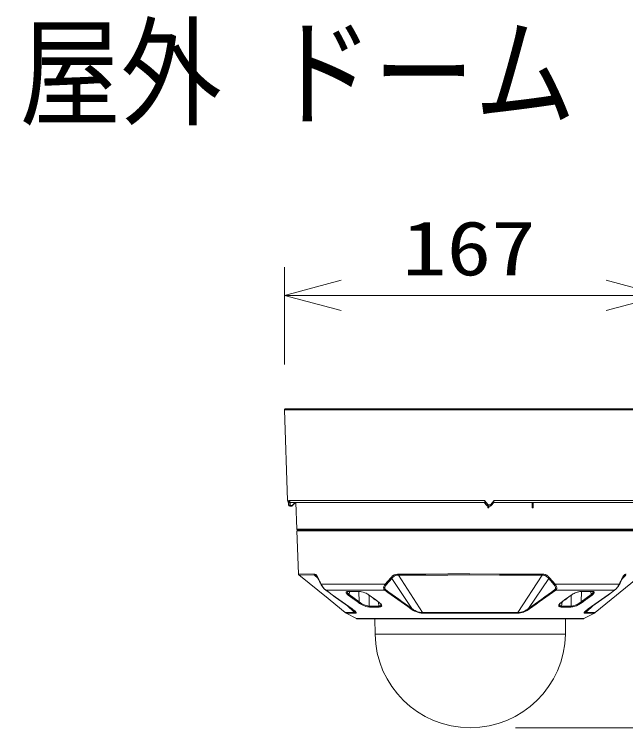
# Model space of a CAD drawing. Units: millimetres on the paper. Extents: x -62 to 64, y -59 to 59.
# Drawn here: x -20.12 to 6.86, y 27.84 to 59.31 of the extents above; entities that cross this region are included whole.
import ezdxf
from ezdxf.enums import TextEntityAlignment as Align

# ---------------------------------------------------------------- set-up
doc = ezdxf.new("R2010")
doc.units = ezdxf.units.MM
for name, color, linetype, lineweight in [('0-0_SUNPO', 7, 'Continuous', 9), ('0-1_0', 7, 'Continuous', 9), ('0-2_GAIKEI', 4, 'Continuous', 9)]:
    doc.layers.add(name, color=color, linetype=linetype, lineweight=lineweight)
doc.layers.add('0-3_MOJI1', color=7, linetype='Continuous')
doc.styles.add('ＭＳ ゴシック', font='')
doc.styles.get('ＭＳ ゴシック').set_extended_font_data('MS Gothic')

# ---------------------------------------------------------------- blocks, each defined once
blk = doc.blocks.new('_Open30')
at = {"layer": '0-1_0'}
blk.add_line((0, 0), (-1, 0), dxfattribs=at)
blk.add_lwpolyline([(-1, 0.2679), (0, 0), (-1, -0.2679)], dxfattribs=at)

msp = doc.modelspace()

# ---------------------------------------------------------------- linework, layer by layer
at = {"layer": '0-0_SUNPO'}
for p, q in [((-8.198, 43.854), (-8.198, 48.156)), ((6, 46.906), (-5.698, 46.906)), ((2, 27.836), (15.75, 27.836))]:
    msp.add_line(p, q, dxfattribs=at)
at = {"layer": '0-2_GAIKEI', "color": 7}
for p, q in [((8.3, 41.906), (-8.148, 41.906)), ((-8.059, 37.862), (-8.198, 41.854)), ((7.965, 41.854), (-8.198, 41.854)), ((-8.033, 37.862), (-8.059, 37.862)), ((-8.032, 37.841), (-8.033, 37.862)), ((-8.032, 37.833), (-8.032, 37.841)), ((-8.013, 37.664), (-8.002, 37.664)), ((-7.963, 37.616), (-7.871, 37.616)), ((-7.948, 37.634), (-7.861, 37.634)), ((-7.94, 37.766), (-7.892, 37.766)), ((-7.654, 36.597), (-7.695, 37.766)), ((-7.623, 36.566), (-7.654, 36.597)), ((-7.649, 36.516), (-7.582, 34.619)), ((-7.59, 36.566), (-7.591, 36.516)), ((-7.56, 34.575), (-6.274, 33.531)), ((7.56, 34.575), (5.52, 32.918)), ((-6.274, 33.531), (-5.928, 33.25)), ((-5.928, 33.25), (-5.52, 32.918)), ((-5.018, 32.648), (-5.478, 32.891)), ((5.018, 32.648), (5.478, 32.891)), ((5.018, 32.648), (-5.018, 32.648)), ((-4.994, 32.643), (4.994, 32.643)), ((-4.199, 31.963), (-4.211, 32.643)), ((4.199, 31.963), (4.211, 32.643))]:
    msp.add_line(p, q, dxfattribs=at)
at = {"layer": '0-2_GAIKEI'}
for p, q in [((0.643, 37.862), (-7.991, 37.862)), ((0.643, 37.841), (0.643, 37.862)), ((0.643, 37.841), (0.79, 37.664)), ((1.041, 37.841), (0.893, 37.664)), ((8.059, 37.862), (1.041, 37.862)), ((0.638, 37.766), (-7.892, 37.766)), ((0.616, 37.766), (0.739, 37.633)), ((0.617, 37.766), (0.738, 37.634)), ((0.638, 37.766), (0.747, 37.634)), ((0.747, 37.634), (0.738, 37.634)), ((0.738, 37.634), (0.739, 37.633)), ((0.888, 37.616), (0.777, 37.616)), ((0.778, 37.536), (0.829, 37.536)), ((0.779, 37.536), (0.779, 37.616)), ((0.79, 37.664), (0.893, 37.664)), ((0.829, 37.536), (0.829, 37.616)), ((1.036, 37.766), (0.926, 37.634)), ((7.959, 37.766), (1.036, 37.766)), ((2.73, 37.536), (2.78, 37.536)), ((2.733, 37.536), (2.736, 37.766)), ((2.78, 37.536), (2.783, 37.766)), ((7.603, 36.597), (-7.654, 36.597)), ((7.649, 36.516), (-7.649, 36.516)), ((7.59, 36.566), (-7.623, 36.566)), ((-5.597, 36.566), (-5.597, 36.516)), ((-5.492, 36.566), (-5.489, 36.516)), ((-5.483, 36.566), (-5.48, 36.516)), ((-5.434, 36.516), (-5.436, 36.566)), ((-5.276, 36.516), (-5.275, 36.566)), ((-5.212, 36.566), (-5.212, 36.516)), ((-5.166, 36.566), (-5.167, 36.516)), ((-5.136, 36.566), (-5.138, 36.516)), ((-5.126, 36.566), (-5.128, 36.516)), ((5.126, 36.566), (5.128, 36.516)), ((5.136, 36.566), (5.138, 36.516)), ((5.166, 36.566), (5.167, 36.516)), ((5.212, 36.566), (5.212, 36.516)), ((5.275, 36.566), (5.276, 36.516)), ((5.436, 36.566), (5.434, 36.516)), ((5.48, 36.516), (5.483, 36.566)), ((5.489, 36.516), (5.492, 36.566)), ((5.597, 36.566), (5.597, 36.516)), ((-7.582, 34.619), (-6.884, 34.606)), ((-7.56, 34.575), (-6.863, 34.561)), ((-6.863, 34.561), (-6.715, 34.423)), ((-3.503, 34.451), (-3.749, 34.163)), ((-3.464, 34.422), (-3.71, 34.133)), ((-3.464, 34.422), (-2.574, 33.097)), ((3.464, 34.422), (2.574, 33.097)), ((3.464, 34.422), (3.71, 34.133)), ((3.503, 34.451), (3.749, 34.163)), ((6.863, 34.561), (6.715, 34.423)), ((-6.572, 34.163), (-3.749, 34.163)), ((3.749, 34.163), (6.572, 34.163)), ((-5.381, 33.687), (-5.174, 33.533)), ((-4.911, 33.844), (-4.897, 33.385)), ((-4.461, 33.202), (-4.456, 33.681)), ((-4.25, 33.533), (-4.458, 33.687)), ((4.461, 33.202), (4.456, 33.681)), ((5.343, 33.716), (4.897, 33.385)), ((5.343, 33.716), (5.33, 33.844)), ((-5.174, 33.533), (-5.167, 33.528)), ((-5.167, 33.528), (-5.164, 33.526)), ((-5.164, 33.526), (-5.153, 33.518)), ((-5.15, 33.516), (-5.153, 33.518)), ((-5.15, 33.516), (-4.934, 33.355)), ((-4.25, 33.533), (-4.243, 33.528)), ((-4.24, 33.526), (-4.243, 33.528)), ((-4.23, 33.518), (-4.24, 33.526)), ((-4.227, 33.516), (-4.23, 33.518)), ((-4.011, 33.355), (-4.227, 33.516)), ((-4.036, 33.202), (-4.053, 33.381)), ((4.036, 33.202), (4.053, 33.381)), ((4.241, 33.526), (4.243, 33.528)), ((4.25, 33.533), (4.243, 33.528)), ((5.15, 33.516), (5.153, 33.518)), ((-4.018, 33.16), (-4.441, 33.16)), ((4.018, 33.16), (4.441, 33.16)), ((4.461, 33.202), (4.036, 33.202)), ((5.441, 33.236), (5.101, 32.918)), ((-5.101, 32.918), (-5.52, 32.918)), ((-5.062, 32.891), (-5.478, 32.891)), ((2.093, 32.891), (-2.093, 32.891)), ((5.478, 32.891), (5.062, 32.891)), ((5.52, 32.918), (5.101, 32.918)), ((-4.199, 31.963), (4.199, 31.963))]:
    msp.add_line(p, q, dxfattribs=at)
at = {"layer": '0-2_GAIKEI', "color": 7}
for points in [[(-7.94, 37.766), (-7.955, 37.77), (-7.962, 37.774), (-7.972, 37.784), (-7.979, 37.795), (-7.985, 37.81), (-7.989, 37.826), (-7.991, 37.841), (-7.991, 37.862)], [(-7.871, 37.616), (-7.858, 37.619), (-7.846, 37.628), (-7.841, 37.633)]]:
    msp.add_lwpolyline(points, dxfattribs=at)
at = {"layer": '0-2_GAIKEI'}
for points in [[(0.643, 37.862), (0.642, 37.818), (0.639, 37.784), (0.636, 37.77), (0.634, 37.767), (0.634, 37.766), (0.633, 37.766), (0.633, 37.766)], [(0.638, 37.766), (0.638, 37.766), (0.638, 37.766), (0.639, 37.767), (0.639, 37.77), (0.64, 37.774), (0.642, 37.795), (0.643, 37.841)], [(1.036, 37.766), (1.036, 37.767), (1.037, 37.77), (1.038, 37.774), (1.04, 37.795), (1.041, 37.841), (1.041, 37.862)], [(-6.718, 34.451), (-6.739, 34.493), (-6.761, 34.53), (-6.781, 34.559), (-6.802, 34.58), (-6.816, 34.59), (-6.83, 34.597), (-6.848, 34.603), (-6.86, 34.605), (-6.884, 34.606)], [(-6.783, 34.533), (-6.796, 34.543), (-6.809, 34.551), (-6.824, 34.557), (-6.834, 34.559), (-6.863, 34.561)], [(-6.783, 34.533), (-6.768, 34.516), (-6.747, 34.485), (-6.724, 34.442), (-6.719, 34.431)], [(-3.503, 34.451), (-3.464, 34.495), (-3.423, 34.532), (-3.402, 34.549), (-3.38, 34.563), (-3.353, 34.577), (-3.325, 34.588), (-3.288, 34.598), (-3.262, 34.602), (-3.211, 34.605), (-3.178, 34.606), (-1.951, 34.614), (-0.986, 34.618), (-0.009, 34.619), (1.293, 34.617), (2.568, 34.61), (3.178, 34.606)], [(-3.464, 34.422), (-3.441, 34.447), (-3.418, 34.471), (-3.387, 34.499), (-3.355, 34.521), (-3.323, 34.538), (-3.301, 34.546), (-3.279, 34.552), (-3.233, 34.559), (-3.201, 34.561), (-3.169, 34.561), (-1.945, 34.569), (-0.983, 34.573), (-0.009, 34.575), (1.289, 34.572), (2.56, 34.566), (3.169, 34.561)], [(-3.169, 34.561), (-2.109, 32.918), (-2.173, 32.923), (-2.239, 32.934), (-2.31, 32.953), (-2.382, 32.979), (-2.432, 33.001), (-2.481, 33.028), (-2.529, 33.06), (-2.574, 33.097)], [(3.169, 34.561), (2.109, 32.918), (-2.109, 32.918)], [(3.464, 34.422), (3.441, 34.447), (3.418, 34.471), (3.387, 34.499), (3.355, 34.521), (3.323, 34.538), (3.302, 34.546), (3.281, 34.552), (3.237, 34.559), (3.201, 34.561), (3.169, 34.561)], [(3.503, 34.451), (3.476, 34.483), (3.447, 34.512), (3.425, 34.531), (3.402, 34.548), (3.375, 34.566), (3.347, 34.58), (3.322, 34.589), (3.296, 34.596), (3.249, 34.603), (3.211, 34.605), (3.178, 34.606)], [(6.718, 34.451), (6.739, 34.493), (6.761, 34.53), (6.781, 34.559), (6.802, 34.58), (6.825, 34.595), (6.849, 34.603), (6.869, 34.605), (6.884, 34.606)], [(6.783, 34.533), (6.768, 34.516), (6.747, 34.485), (6.724, 34.442), (6.719, 34.431)], [(6.783, 34.533), (6.796, 34.543), (6.809, 34.551), (6.824, 34.557), (6.834, 34.559), (6.863, 34.561)], [(-6.573, 34.141), (-6.575, 34.148), (-6.575, 34.156), (-6.572, 34.163)], [(-6.573, 34.141), (-6.549, 34.099), (-6.503, 34.033), (-6.458, 33.978), (-6.417, 33.937), (-6.387, 33.914)], [(-6.572, 34.163), (-6.554, 34.127), (-6.532, 34.089), (-6.509, 34.054), (-6.488, 34.024), (-6.46, 33.99), (-6.436, 33.963), (-6.399, 33.928), (-6.373, 33.908), (-3.773, 33.908)], [(-3.749, 34.163), (-3.775, 34.127), (-3.796, 34.089), (-3.81, 34.053), (-3.817, 34.023), (-3.818, 34), (-3.817, 33.98), (-3.812, 33.962), (-3.805, 33.945), (-3.794, 33.928), (-3.782, 33.915), (-3.773, 33.908)], [(-3.71, 34.133), (-3.732, 34.101), (-3.751, 34.068), (-3.762, 34.039), (-3.767, 34.015), (-3.768, 33.996), (-3.767, 33.981), (-3.764, 33.968), (-3.758, 33.956), (-3.75, 33.943), (-3.741, 33.933), (-3.734, 33.927)], [(3.71, 34.133), (3.732, 34.101), (3.751, 34.068), (3.762, 34.039), (3.767, 34.015), (3.768, 33.996), (3.767, 33.981), (3.764, 33.968), (3.758, 33.956), (3.75, 33.943), (3.741, 33.933), (3.734, 33.927)], [(3.749, 34.163), (3.775, 34.127), (3.796, 34.089), (3.81, 34.054), (3.816, 34.024), (3.818, 34), (3.817, 33.98), (3.813, 33.965), (3.808, 33.951), (3.803, 33.94), (3.794, 33.928), (3.782, 33.915), (3.773, 33.908), (6.373, 33.908)], [(6.572, 34.163), (6.554, 34.127), (6.532, 34.089), (6.509, 34.054), (6.488, 34.024), (6.452, 33.98), (6.419, 33.946), (6.399, 33.928), (6.373, 33.908)], [(6.573, 34.141), (6.539, 34.084), (6.503, 34.032), (6.458, 33.978), (6.416, 33.937), (6.387, 33.913)], [(6.573, 34.141), (6.575, 34.149), (6.572, 34.163)], [(-5.386, 33.847), (-5.41, 33.846), (-5.431, 33.843), (-5.445, 33.838), (-5.457, 33.832), (-5.469, 33.821), (-5.473, 33.805), (-5.471, 33.787), (-5.46, 33.765), (-5.442, 33.742), (-5.415, 33.715), (-5.381, 33.687)], [(-5.43, 33.833), (-5.43, 33.824), (-5.428, 33.814), (-5.418, 33.792), (-5.4, 33.769), (-5.382, 33.75), (-5.343, 33.716)], [(-5.375, 33.844), (-5.406, 33.842), (-5.423, 33.837), (-5.427, 33.835)], [(-5.33, 33.844), (-5.343, 33.716), (-4.897, 33.385)], [(-4.458, 33.687), (-4.501, 33.715), (-4.547, 33.742), (-4.597, 33.766), (-4.648, 33.788), (-4.722, 33.814), (-4.794, 33.833), (-4.838, 33.841), (-4.88, 33.846), (-4.916, 33.847)], [(-4.468, 33.69), (-4.516, 33.721), (-4.575, 33.753), (-4.646, 33.784), (-4.725, 33.813), (-4.799, 33.831), (-4.863, 33.841), (-4.906, 33.844)], [(-3.734, 33.927), (-3.753, 33.914), (-3.773, 33.908)], [(3.734, 33.927), (3.754, 33.914), (3.773, 33.908)], [(4.25, 33.533), (4.458, 33.687), (4.497, 33.713), (4.54, 33.738), (4.587, 33.761), (4.635, 33.782), (4.684, 33.801), (4.735, 33.817), (4.784, 33.83), (4.831, 33.84), (4.876, 33.845), (4.916, 33.847)], [(4.911, 33.844), (4.897, 33.385), (4.838, 33.342), (4.771, 33.303), (4.723, 33.278), (4.675, 33.256), (4.626, 33.237), (4.557, 33.216), (4.525, 33.209), (4.494, 33.204), (4.461, 33.202)], [(4.468, 33.69), (4.516, 33.721), (4.575, 33.753), (4.646, 33.784), (4.725, 33.813), (4.799, 33.831), (4.863, 33.841), (4.906, 33.844)], [(5.386, 33.847), (5.417, 33.845), (5.442, 33.84), (5.46, 33.83), (5.468, 33.822), (5.472, 33.813), (5.473, 33.801), (5.469, 33.782), (5.456, 33.76), (5.438, 33.737), (5.412, 33.712), (5.381, 33.687), (5.174, 33.533)], [(5.43, 33.833), (5.429, 33.819), (5.424, 33.803), (5.409, 33.78), (5.388, 33.756), (5.361, 33.731), (5.343, 33.716)], [(5.427, 33.835), (5.413, 33.84), (5.386, 33.844), (5.375, 33.844)], [(-4.897, 33.385), (-4.84, 33.344), (-4.776, 33.306), (-4.708, 33.271), (-4.638, 33.241), (-4.576, 33.221), (-4.516, 33.207), (-4.487, 33.203), (-4.461, 33.202)], [(4.018, 33.16), (3.979, 33.163), (3.948, 33.17), (3.928, 33.18), (3.914, 33.194), (3.907, 33.209), (3.906, 33.226), (3.91, 33.244), (3.916, 33.258), (3.924, 33.271), (3.947, 33.3), (3.976, 33.327), (4.011, 33.355), (4.227, 33.516)], [(4.227, 33.516), (4.23, 33.518), (4.24, 33.526)], [(5.15, 33.516), (4.934, 33.355), (4.869, 33.311), (4.797, 33.27), (4.77, 33.257), (4.686, 33.219), (4.63, 33.198), (4.59, 33.186), (4.525, 33.17), (4.48, 33.162), (4.441, 33.16)], [(5.174, 33.533), (5.167, 33.528), (5.164, 33.526), (5.153, 33.518)], [(-5.441, 33.236), (-5.101, 32.918), (-5.091, 32.919), (-5.084, 32.922), (-5.079, 32.925), (-5.076, 32.93), (-5.076, 32.937), (-5.078, 32.945), (-5.089, 32.965), (-5.108, 32.988), (-5.136, 33.015)], [(-5.136, 33.015), (-5.171, 33.044), (-5.223, 33.081)], [(-5.062, 32.891), (-5.044, 32.894), (-5.038, 32.897), (-5.035, 32.901), (-5.033, 32.907), (-5.034, 32.914), (-5.041, 32.931), (-5.062, 32.957), (-5.095, 32.99), (-5.143, 33.028), (-5.212, 33.076)], [(-4.934, 33.355), (-4.886, 33.321), (-4.831, 33.288), (-4.772, 33.258), (-4.714, 33.231), (-4.658, 33.208), (-4.605, 33.19), (-4.535, 33.172), (-4.503, 33.166), (-4.473, 33.162), (-4.441, 33.16)], [(-4.461, 33.202), (-4.036, 33.202), (-4.006, 33.204), (-3.98, 33.21), (-3.959, 33.22), (-3.946, 33.232), (-3.939, 33.248), (-3.938, 33.266)], [(-4.018, 33.16), (-3.985, 33.162), (-3.956, 33.168), (-3.936, 33.176), (-3.92, 33.187), (-3.91, 33.202), (-3.906, 33.219), (-3.909, 33.239), (-3.914, 33.253), (-3.922, 33.267), (-3.933, 33.283), (-3.946, 33.3), (-3.981, 33.332), (-4.011, 33.355)], [(-3.938, 33.266), (-3.94, 33.273), (-3.949, 33.289), (-3.967, 33.312)], [(-2.574, 33.097), (-2.593, 33.084), (-2.612, 33.076)], [(-2.093, 32.891), (-2.129, 32.892), (-2.167, 32.895), (-2.243, 32.908), (-2.322, 32.928), (-2.402, 32.956), (-2.458, 32.98), (-2.512, 33.008), (-2.565, 33.04), (-2.612, 33.076)], [(2.093, 32.891), (2.158, 32.894), (2.225, 32.904), (2.294, 32.92), (2.348, 32.936), (2.402, 32.956), (2.457, 32.98), (2.512, 33.008), (2.564, 33.04), (2.612, 33.076)], [(2.109, 32.918), (2.172, 32.923), (2.239, 32.934), (2.309, 32.953), (2.382, 32.979), (2.42, 32.995), (2.459, 33.015), (2.494, 33.036), (2.529, 33.059), (2.574, 33.097)], [(3.938, 33.266), (3.941, 33.274), (3.951, 33.293), (3.967, 33.312)], [(4.036, 33.202), (4.001, 33.205), (3.985, 33.208), (3.972, 33.213), (3.961, 33.219), (3.951, 33.226), (3.942, 33.239), (3.938, 33.254), (3.938, 33.266)], [(5.062, 32.891), (5.044, 32.894), (5.038, 32.897), (5.035, 32.901), (5.033, 32.907), (5.034, 32.914), (5.041, 32.931), (5.051, 32.945), (5.065, 32.961), (5.105, 32.998), (5.143, 33.029), (5.212, 33.076)], [(5.136, 33.015), (5.171, 33.044), (5.224, 33.081)], [(5.101, 32.918), (5.091, 32.919), (5.084, 32.922), (5.079, 32.925), (5.076, 32.93), (5.076, 32.937), (5.078, 32.945), (5.089, 32.965), (5.108, 32.988), (5.136, 33.015)]]:
    msp.add_lwpolyline(points, dxfattribs=at)
at = {"layer": '0-2_GAIKEI', "color": 7}
for centre, radius, start, end in [((-8.148, 41.856), 0.05, 90, 182), ((-7.959, 37.866), 0.1, 182, 226.4791), ((3.644, 39.028), 11.736, 185.8065, 186.6738), ((3.767, 39.032), 11.859, 185.8062, 186.645), ((3.584, 36.989), 11.606, 175.7894, 176.6633), ((-7.892, 37.866), 0.0997, 181.8223, 269.8362), ((-7.993, 37.663), 0.0203, 175.2011, 186.6071), ((-7.963, 37.666), 0.05, 186.6416, 270), ((3.702, 36.961), 11.67, 176.0469, 176.6964), ((12.859, 18.393), 28.276, 136.7534, 137.1195), ((12.872, 18.398), 28.267, 136.7761, 137.1194), ((-7.752, 37.781), 0.0361, 316.454, 334.7273), ((-7.522, 34.621), 0.0604, 182, 230.9367), ((-5.359, 33.116), 0.255, 230.9366, 242.1983), ((5.359, 33.116), 0.255, 297.8017, 309.0633), ((-4.994, 32.693), 0.05, 242.1983, 269.9894), ((4.994, 32.693), 0.05, 270.0137, 297.7915), ((0, 32.036), 4.2, 181, 359)]:
    msp.add_arc(centre, radius, start, end, dxfattribs=at)
at = {"layer": '0-2_GAIKEI'}
for centre, radius, start, end in [((0.777, 37.668), 0.0516, 220.5795, 269.6308), ((0.777, 37.668), 0.0518, 222.2928, 269.6814), ((0.888, 37.666), 0.05, 270, 320.2445), ((-6.821, 34.607), 0.0622, 180.9584, 227.4183), ((-6.696, 34.44), 0.0242, 152.3515, 202.551), ((1.731, 38.538), 9.386, 205.8114, 207.7844), ((2.119, 38.69), 9.81, 205.7311, 207.6256), ((-3.403, 34.543), 0.136, 222.5281, 243.386), ((3.403, 34.543), 0.136, 296.6148, 317.4713), ((-1.73, 38.537), 9.384, 332.2153, 334.1887), ((-2.15, 38.705), 9.845, 332.3791, 334.2667), ((6.696, 34.44), 0.0242, 337.4437, 27.6492), ((-3.655, 34.246), 0.126, 221.4292, 244.1609), ((3.655, 34.246), 0.126, 295.8411, 318.5719), ((-6.369, 33.939), 0.0318, 234.3635, 261.8227), ((79.891, 153.329), 147.322, 234.15189, 234.70824), ((80.206, 153.633), 147.75, 234.12748, 234.68144), ((-5.421, 33.822), 0.0147, 116.6256, 133.6622), ((-5.375, 33.862), 0.018, 233.6903, 269.6051), ((-5.152, -14.316), 48.164, 89.7189, 90.2778), ((-5.38, 33.715), 0.0286, 269.4346, 301.6917), ((-5.143, -11.228), 45.072, 89.6993, 90.2951), ((-5.388, 33.73), 0.045, 299.6735, 307.9764), ((-5.395, 33.738), 0.0558, 308.2907, 336.6741), ((-4.906, 33.859), 0.0151, 230.2485, 268.583), ((-153.752, -167.965), 250.899, 53.36074, 53.48769), ((-4.459, 33.702), 0.0156, 234.8807, 275.7547), ((84.014, 155.237), 149.757, 234.11261, 234.65888), ((82.028, 152.598), 146.417, 234.14448, 234.7029), ((-82.021, 152.588), 146.405, 305.29706, 305.85552), ((-83.98, 155.19), 149.7, 305.34106, 305.88755), ((153.752, -167.965), 250.899, 126.5123, 126.63926), ((4.459, 33.702), 0.0156, 264.2904, 304.6822), ((4.906, 33.859), 0.0151, 271.417, 309.7513), ((5.143, -11.228), 45.072, 89.7049, 90.3007), ((5.152, -14.398), 48.245, 89.7227, 90.2807), ((-80.021, 153.374), 147.432, 305.31812, 305.87328), ((-79.702, 153.065), 146.998, 305.29107, 305.84865), ((5.395, 33.738), 0.0558, 203.3215, 231.7151), ((5.388, 33.73), 0.045, 232.0227, 240.3266), ((5.38, 33.715), 0.0286, 238.3083, 270.5654), ((5.375, 33.862), 0.018, 270.3949, 306.3097), ((5.421, 33.822), 0.0147, 46.3378, 63.3743), ((6.369, 33.939), 0.0319, 278.1681, 305.5846), ((-4.947, 33.405), 0.0535, 308.568, 338.1287), ((4.947, 33.405), 0.0535, 201.8661, 231.4386), ((-5.206, 33.108), 0.0319, 235.5512, 259.0222), ((-4.402, 33.203), 0.0587, 180.9384, 217.5166), ((-4.418, 33.192), 0.0397, 218.8307, 234.2909), ((-3.972, 33.203), 0.0641, 181.0595, 214.1341), ((-3.994, 33.19), 0.0381, 215.8986, 231.177), ((-4.013, 33.372), 0.0162, 234.8991, 275.1826), ((-4.246, 33.041), 0.389, 44.1627, 54.7453), ((4.246, 33.041), 0.389, 125.2548, 135.8373), ((4.013, 33.372), 0.0163, 264.8598, 304.4972), ((3.994, 33.19), 0.0381, 308.7881, 324.1034), ((3.972, 33.203), 0.0641, 325.8659, 358.9405), ((4.418, 33.192), 0.0397, 305.7091, 321.1692), ((4.402, 33.203), 0.0587, 322.4835, 359.0617), ((5.206, 33.108), 0.0319, 280.9867, 304.3317), ((-4.944, 33.097), 0.238, 228.8024, 240.2452), ((-1.952, 32.991), 0.173, 204.7903, 215.3153), ((1.952, 32.991), 0.173, 324.6906, 335.208), ((4.944, 33.097), 0.238, 299.7547, 311.1985)]:
    msp.add_arc(centre, radius, start, end, dxfattribs=at)
at = {"layer": '0-2_GAIKEI', "color": 7}
for centre, major_axis, ratio, start_param, end_param in [((-7.963, 37.666), (0, -0.05), 0.995175, 4.747296, 6.283185), ((-7.953, 37.666), (0.0499, -0.0029), 0.638886, 3.286213, 4.829715), ((-7.953, 37.666), (0, -0.05), 0.993827, 4.747295, 6.283185), ((-7.953, 37.666), (0, -0.05), 0.104528, 6.283185, 7.159243), ((-7.855, 37.665), (-0.0167, -0.0493), 0.096834, 0.032747, 0.915205), ((-7.863, 37.653), (0.022, -0.0204), 0.476835, 5.229621, 6.283185)]:
    msp.add_ellipse(centre, major_axis=major_axis, ratio=ratio, start_param=start_param, end_param=end_param, dxfattribs=at)
at = {"layer": '0-2_GAIKEI'}
for centre, major_axis, ratio, start_param, end_param in [((0.785, 37.666), (0.0386, 0.0318), 0.089471, 3.222305, 4.765807), ((0.785, 37.666), (0, -0.05), 0.994522, 5.407127, 6.283185), ((0.785, 37.666), (0, -0.05), 0.098115, 6.283185, 7.819075), ((0.888, 37.666), (0, -0.05), 0.110937, 0, 1.53589), ((0.888, 37.666), (0.0384, -0.032), 0.04433, 0.000048, 1.463034), ((-3.153, 34.608), (0, -0.0601), 0.419399, 4.744077, 5.602643), ((3.153, 34.608), (0, -0.0601), 0.419398, 0.680531, 1.539098), ((-4.922, 33.387), (-0.0206, -0.0291), 0.652629, 0.372186, 1.140358), ((4.922, 33.387), (0.0206, -0.0291), 0.652628, 5.142851, 5.911014), ((2.596, 33.143), (0.0442, -0.0609), 0.63146, 5.030756, 5.705289)]:
    msp.add_ellipse(centre, major_axis=major_axis, ratio=ratio, start_param=start_param, end_param=end_param, dxfattribs=at)

# ---------------------------------------------------------------- block references
at = {"layer": '0-0_SUNPO', "xscale": 2.5, "yscale": 2.5, "rotation": 180}
msp.add_blockref('_Open30', (-8.198, 46.906), dxfattribs=at)
at = {"layer": '0-0_SUNPO', "xscale": 2.5, "yscale": 2.5}
msp.add_blockref('_Open30', (8.5, 46.906), dxfattribs=at)

# ---------------------------------------------------------------- texts
at = {"layer": '0-0_SUNPO', "style": 'ＭＳ ゴシック', "width": 1.2}
msp.add_text('167', height=2.405, dxfattribs=at).set_placement((-3, 47.068), align=Align.BOTTOM_LEFT)
at = {"layer": '0-3_MOJI1', "style": 'ＭＳ ゴシック', "width": 0.85}
msp.add_text('２ＭＰ 屋外 ドーム ＡＩカメラ（ベース金具付）', height=3.849, dxfattribs=at).set_placement((-35.5, 53.66), align=Align.BOTTOM_LEFT)

doc.saveas('drawing.dxf')
